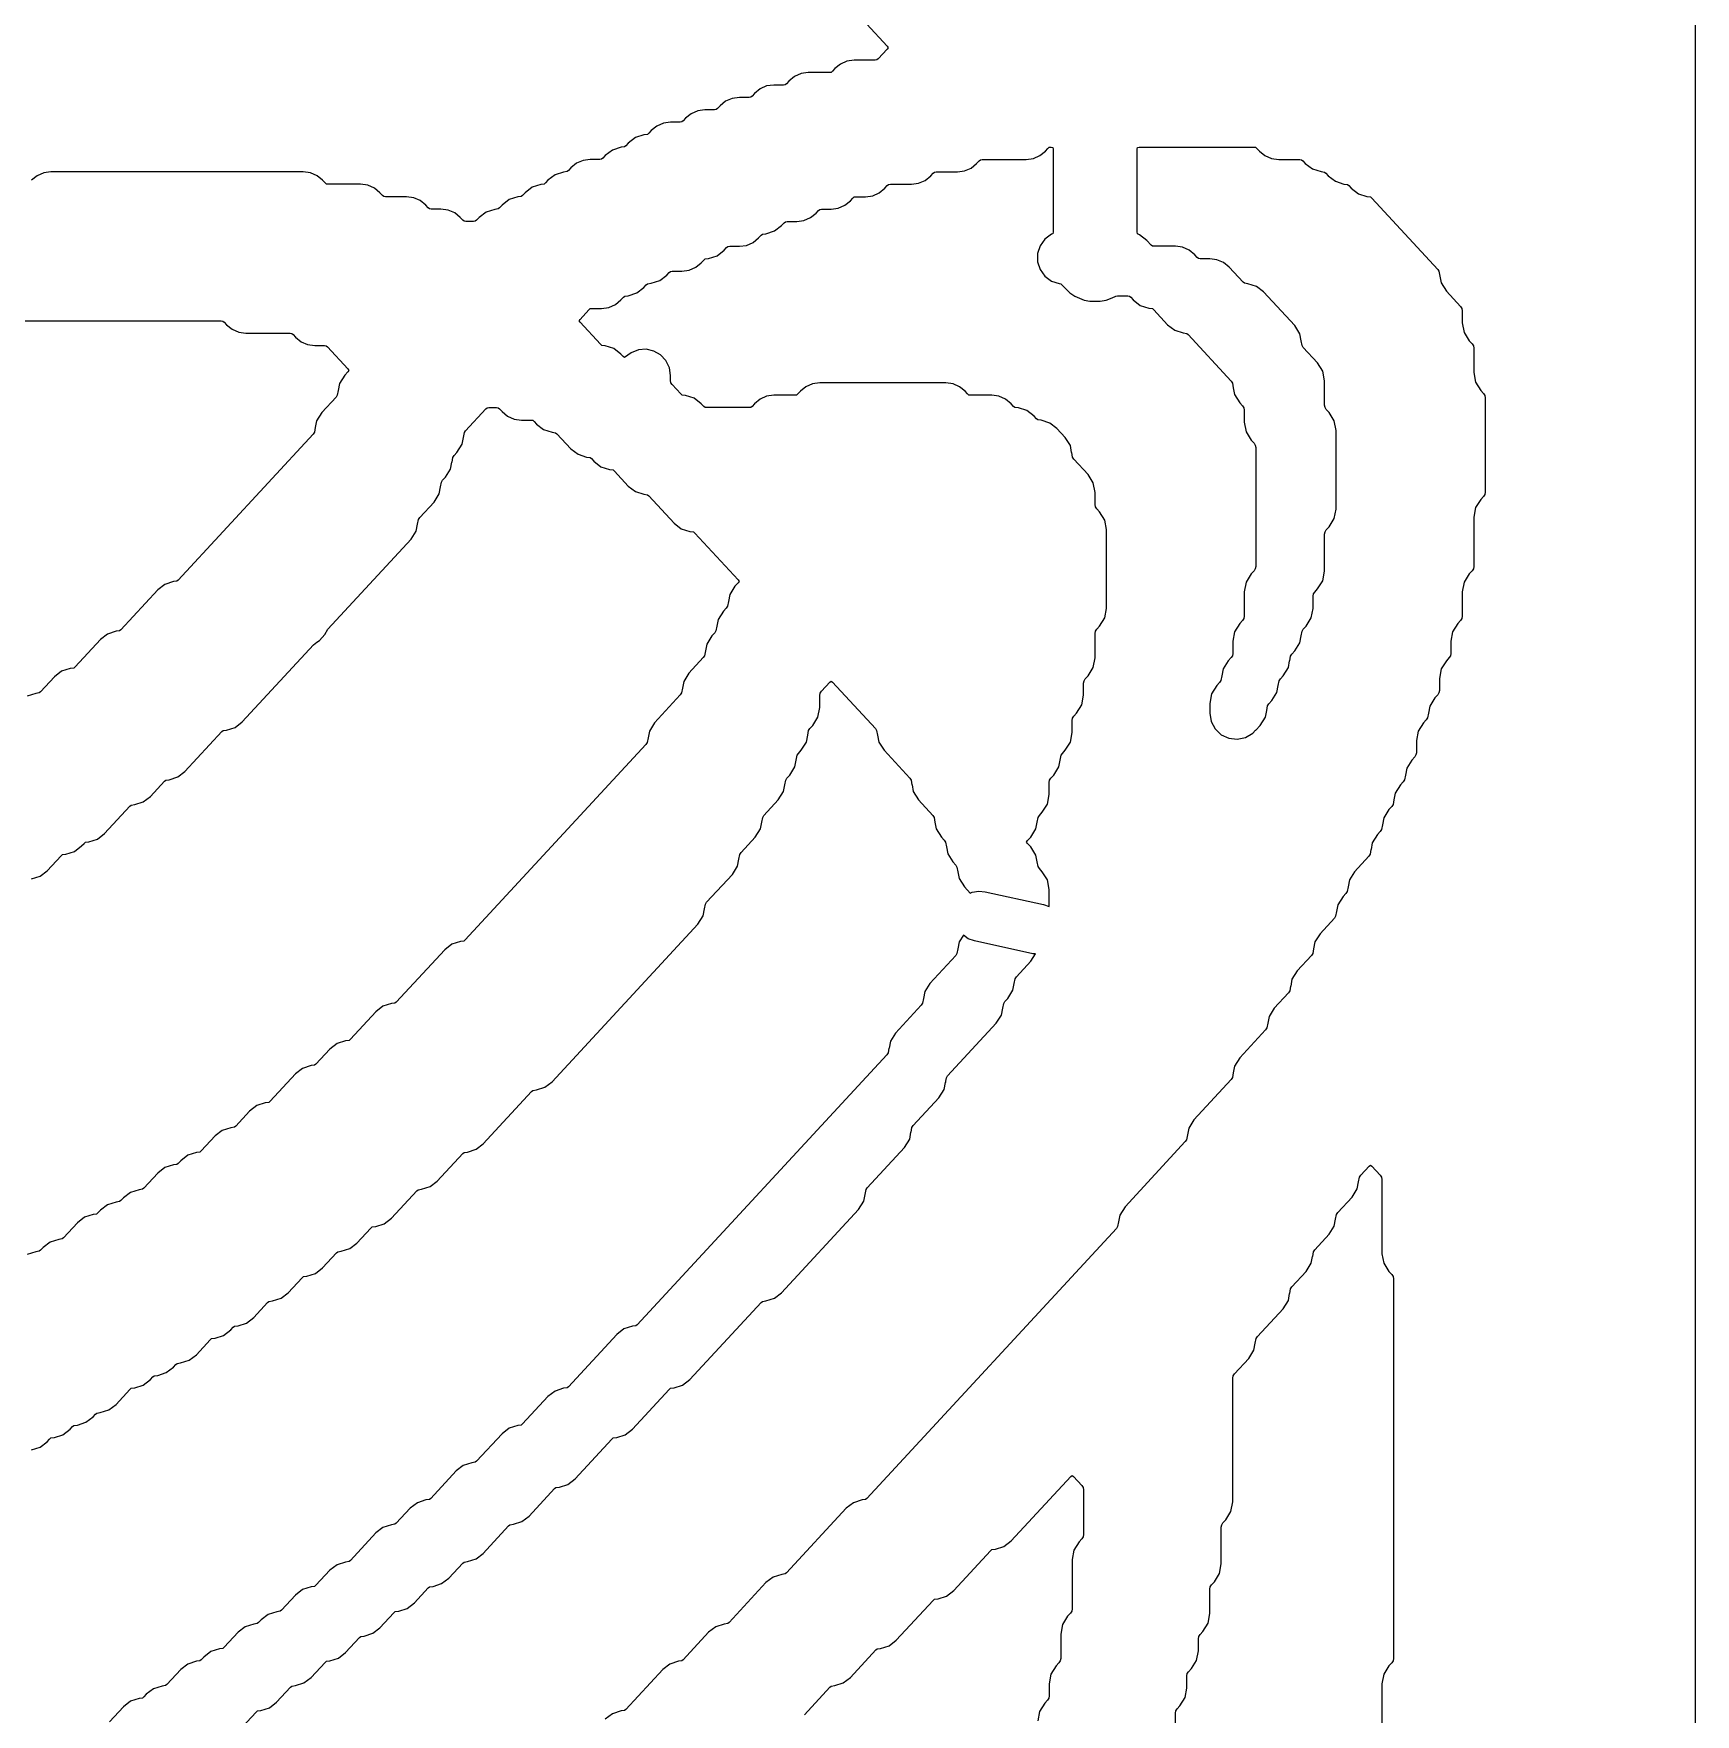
# Model space of a CAD drawing. Header units: millimetres. Extents: x 10 to 410, y 18 to 283.
# Drawn here: x 41.63 to 73.27, y 215.44 to 247.44 of the extents above; entities that cross this region are included whole.
import ezdxf

# ---------------------------------------------------------------- set-up
doc = ezdxf.new("R2010")
doc.units = ezdxf.units.MM
doc.layers.add('CUT', color=1, linetype='Continuous')

msp = doc.modelspace()

# ---------------------------------------------------------------- linework, layer by layer
at = {"layer": 'CUT'}
msp.add_lwpolyline([(31.134, 280), (31.134, 283), (23.134, 283), (23.134, 280), (10, 280), (10, 160), (23.134, 160), (23.134, 157), (31.134, 157), (31.134, 160), (52.134, 160), (52.134, 157), (60.134, 157), (60.134, 160), (73.2679, 160), (73.2679, 280), (60.134, 280), (60.134, 283), (52.134, 283), (52.134, 280)], close=True, dxfattribs=at)
for points in [[(57.495, 247.6203), (57.8832, 247.2004), (57.9018, 247.173), (57.8832, 247.1455), (57.7134, 246.962), (57.6881, 246.9412), (57.6557, 246.9367), (57.2534, 246.9367), (57.1177, 246.9179), (56.9922, 246.863), (56.8863, 246.7761), (56.8396, 246.7257), (56.8143, 246.7049), (56.7819, 246.7004), (56.3796, 246.7004), (56.2439, 246.6817), (56.1184, 246.6268), (56.0125, 246.5398), (55.9658, 246.4894), (55.9405, 246.4686), (55.9081, 246.4641), (55.7243, 246.4641), (55.5885, 246.4454), (55.463, 246.3905), (55.3571, 246.3036), (55.3105, 246.2531), (55.2852, 246.2323), (55.2527, 246.2278), (55.0689, 246.2278), (54.9332, 246.2091), (54.8077, 246.1542), (54.7018, 246.0673), (54.6551, 246.0168), (54.6298, 245.996), (54.5974, 245.9916), (54.4136, 245.9916), (54.2778, 245.9728), (54.1523, 245.9179), (54.0464, 245.831), (53.9998, 245.7805), (53.9745, 245.7598), (53.942, 245.7553), (53.7582, 245.7553), (53.6225, 245.7365), (53.497, 245.6816), (53.3911, 245.5947), (53.3444, 245.5443), (53.3191, 245.5235), (53.2528, 245.5143), (53.09, 245.4623), (52.9542, 245.3584), (52.9075, 245.308), (52.8822, 245.2872), (52.8159, 245.278), (52.6531, 245.226), (52.5173, 245.1222), (52.4706, 245.0717), (52.4453, 245.0509), (52.4129, 245.0464), (52.2291, 245.0464), (52.0933, 245.0276), (51.9678, 244.9727), (51.8619, 244.8858), (51.8153, 244.8354), (51.79, 244.8146), (51.7237, 244.8054), (51.5608, 244.7534), (51.425, 244.6496), (51.3784, 244.5991), (51.3531, 244.5783), (51.2868, 244.5692), (51.1239, 244.5171), (50.9881, 244.4133), (50.9415, 244.3628), (50.9162, 244.342), (50.8499, 244.3329), (50.687, 244.2809), (50.5512, 244.177), (50.5046, 244.1265), (50.4793, 244.1058), (50.413, 244.0966), (50.2501, 244.0446), (50.1143, 243.9407), (50.0677, 243.8902), (50.0424, 243.8695), (50.0099, 243.865), (49.8603, 243.865), (49.8278, 243.8695), (49.8025, 243.8902), (49.7559, 243.9407), (49.65, 244.0276), (49.5244, 244.0825), (49.3887, 244.1013), (49.2049, 244.1013), (49.1725, 244.1058), (49.1472, 244.1265), (49.1005, 244.177), (48.9946, 244.2639), (48.8691, 244.3188), (48.7334, 244.3376), (48.3311, 244.3376), (48.2987, 244.342), (48.2734, 244.3628), (48.2267, 244.4133), (48.1208, 244.5002), (47.9953, 244.5551), (47.8596, 244.5738), (47.2389, 244.5738), (47.2064, 244.5783), (47.1811, 244.5991), (47.1345, 244.6496), (47.0286, 244.7365), (46.903, 244.7914), (46.7673, 244.8101), (41.9619, 244.8101), (41.8262, 244.7914), (41.7007, 244.7365), (41.5947, 244.6496)], [(41.593, 220.4773), (41.7558, 220.5293), (41.8916, 220.6331), (41.9383, 220.6836), (41.9636, 220.7044), (42.0299, 220.7135), (42.1927, 220.7656), (42.3285, 220.8694), (42.3752, 220.9199), (42.4005, 220.9407), (42.4668, 220.9498), (42.6296, 221.0018), (42.7654, 221.1057), (42.8121, 221.1562), (42.8374, 221.1769), (42.9037, 221.1861), (43.0665, 221.2381), (43.2023, 221.342), (43.4674, 221.6287), (43.4928, 221.6495), (43.559, 221.6587), (43.7219, 221.7107), (43.8577, 221.8145), (43.9043, 221.865), (43.9297, 221.8858), (43.9959, 221.895), (44.1588, 221.947), (44.2946, 222.0508), (44.3412, 222.1013), (44.3666, 222.1221), (44.4328, 222.1313), (44.5957, 222.1833), (44.7315, 222.2871), (44.9966, 222.5739), (45.0219, 222.5947), (45.0882, 222.6038), (45.251, 222.6559), (45.3868, 222.7597), (45.4335, 222.8102), (45.4588, 222.831), (45.5251, 222.8401), (45.6879, 222.8921), (45.8237, 222.996), (46.0888, 223.2827), (46.1142, 223.3035), (46.1804, 223.3127), (46.3433, 223.3647), (46.4791, 223.4686), (46.7442, 223.7553), (46.7695, 223.7761), (46.8358, 223.7853), (46.9986, 223.8373), (47.1344, 223.9411), (47.3995, 224.2279), (47.4249, 224.2487), (47.4911, 224.2578), (47.654, 224.3099), (47.7898, 224.4137), (48.0549, 224.7005), (48.0802, 224.7213), (48.1465, 224.7304), (48.3093, 224.7824), (48.4451, 224.8863), (48.9287, 225.4093), (48.954, 225.4301), (49.0203, 225.4393), (49.1831, 225.4913), (49.3189, 225.5951), (49.8025, 226.1182), (49.8278, 226.139), (49.8941, 226.1481), (50.0569, 226.2002), (50.1927, 226.304), (51.1132, 227.2996), (51.1385, 227.3204), (51.2048, 227.3296), (51.3676, 227.3816), (51.5034, 227.4854), (54.2805, 230.4892), (54.3789, 230.6464), (54.4035, 230.7767), (54.4046, 230.7765), (54.4215, 230.866), (54.4451, 230.9035), (54.9358, 231.4343), (55.0343, 231.5915), (55.0589, 231.7218), (55.06, 231.7216), (55.0769, 231.8111), (55.1004, 231.8487), (55.3727, 232.1432), (55.4712, 232.3004), (55.4958, 232.4307), (55.4969, 232.4305), (55.5138, 232.52), (55.5373, 232.5576), (55.8096, 232.8521), (55.9081, 233.0092), (55.9327, 233.1395), (55.9338, 233.1393), (55.9507, 233.2288), (55.9742, 233.2664), (56.0281, 233.3246), (56.1265, 233.4818), (56.1511, 233.6121), (56.1523, 233.6119), (56.1691, 233.7014), (56.1927, 233.739), (56.2465, 233.7972), (56.345, 233.9544), (56.3696, 234.0847), (56.3707, 234.0845), (56.3876, 234.174), (56.4111, 234.2116), (56.465, 234.2698), (56.5634, 234.427), (56.5978, 234.6092), (56.5978, 234.8393), (56.606, 234.8829), (56.6296, 234.9204), (56.7882, 235.092), (56.8163, 235.1138), (56.8443, 235.092), (57.6583, 234.2116), (57.6819, 234.174), (57.6988, 234.0845), (57.6999, 234.0847), (57.7245, 233.9544), (57.8229, 233.7972), (58.3137, 233.2664), (58.3372, 233.2288), (58.3541, 233.1393), (58.3552, 233.1395), (58.3798, 233.0092), (58.4783, 232.8521), (58.7506, 232.5576), (58.7741, 232.52), (58.791, 232.4305), (58.7921, 232.4307), (58.8167, 232.3004), (58.9152, 232.1432), (58.969, 232.085), (58.9926, 232.0474), (59.0095, 231.9579), (59.0106, 231.9581), (59.0352, 231.8278), (59.1336, 231.6706), (59.1875, 231.6124), (59.211, 231.5748), (59.2279, 231.4853), (59.229, 231.4855), (59.2536, 231.3552), (59.3521, 231.1981), (59.465, 231.076), (59.5023, 231.0935), (59.6257, 231.1156), (59.7505, 231.105), (60.8592, 230.8623), (60.9659, 230.8238), (60.9668, 230.8286), (60.9668, 231.1461), (60.9324, 231.3283), (60.834, 231.4855), (60.7801, 231.5437), (60.7566, 231.5813), (60.7397, 231.6708), (60.7386, 231.6706), (60.714, 231.8009), (60.6155, 231.9581), (60.5553, 232.0232), (60.5367, 232.0506), (60.5553, 232.0781), (60.6155, 232.1432), (60.714, 232.3004), (60.7386, 232.4307), (60.7397, 232.4305), (60.7566, 232.52), (60.7801, 232.5576), (60.834, 232.6158), (60.9324, 232.773), (60.9668, 232.9552), (60.9668, 233.1853), (60.9751, 233.2288), (60.9986, 233.2664), (61.0524, 233.3246), (61.1509, 233.4818), (61.1755, 233.6121), (61.1766, 233.6119), (61.1935, 233.7014), (61.217, 233.739), (61.2709, 233.7972), (61.3693, 233.9544), (61.4037, 234.1366), (61.4037, 234.3667), (61.412, 234.4103), (61.4355, 234.4478), (61.4893, 234.5061), (61.5878, 234.6633), (61.6222, 234.8455), (61.6222, 235.0756), (61.6304, 235.1191), (61.6539, 235.1567), (61.7078, 235.2149), (61.8062, 235.3721), (61.8406, 235.5544), (61.8406, 236.0207), (61.8489, 236.0643), (61.8724, 236.1019), (61.9262, 236.1601), (62.0247, 236.3173), (62.0591, 236.4995), (62.0591, 237.9984), (62.0247, 238.1806), (61.9262, 238.3378), (61.8724, 238.396), (61.8489, 238.4336), (61.8406, 238.4772), (61.8406, 238.7072), (61.8062, 238.8895), (61.7078, 239.0467), (61.4355, 239.3412), (61.412, 239.3787), (61.3951, 239.4683), (61.3939, 239.468), (61.3693, 239.5983), (61.2709, 239.7555), (61.1153, 239.9239), (60.9795, 240.0277), (60.8166, 240.0797), (60.7503, 240.0889), (60.725, 240.1097), (60.6784, 240.1601), (60.5426, 240.264), (60.3797, 240.316), (60.3134, 240.3252), (60.2881, 240.3459), (60.2415, 240.3964), (60.1356, 240.4833), (60.0101, 240.5382), (59.8743, 240.557), (59.4721, 240.557), (59.4396, 240.5614), (59.4143, 240.5822), (59.3677, 240.6327), (59.2618, 240.7196), (59.1363, 240.7745), (59.0005, 240.7932), (56.5981, 240.7932), (56.4624, 240.7745), (56.3368, 240.7196), (56.2309, 240.6327), (56.1843, 240.5822), (56.159, 240.5614), (56.1265, 240.557), (55.7243, 240.557), (55.5885, 240.5382), (55.463, 240.4833), (55.3571, 240.3964), (55.3105, 240.3459), (55.2852, 240.3252), (55.2527, 240.3207), (54.4477, 240.3207), (54.4153, 240.3252), (54.39, 240.3459), (54.3433, 240.3964), (54.2075, 240.5003), (54.0447, 240.5523), (53.9784, 240.5614), (53.9531, 240.5822), (53.7897, 240.7589), (53.7662, 240.7965), (53.758, 240.84), (53.758, 240.9336), (53.7357, 241.0811), (53.671, 241.2155), (53.5695, 241.3247), (53.4402, 241.3992), (53.2948, 241.4322), (53.1461, 241.4209), (53.0073, 241.3662), (52.9474, 241.3183), (52.9449, 241.3215), (52.8842, 241.2744), (52.8561, 241.2962), (52.8141, 241.3416), (52.6783, 241.4454), (52.5155, 241.4974), (52.4492, 241.5066), (52.4239, 241.5274), (52.0357, 241.9472), (52.0171, 241.9747), (52.0357, 242.0021), (52.2055, 242.1857), (52.2308, 242.2065), (52.2632, 242.211), (52.447, 242.211), (52.5827, 242.2297), (52.7083, 242.2846), (52.8142, 242.3715), (52.8608, 242.422), (52.8861, 242.4428), (52.9524, 242.4519), (53.1152, 242.504), (53.251, 242.6078), (53.2977, 242.6583), (53.323, 242.6791), (53.3893, 242.6882), (53.5521, 242.7402), (53.6879, 242.8441), (53.7346, 242.8946), (53.7599, 242.9153), (53.7924, 242.9198), (53.9762, 242.9198), (54.1119, 242.9386), (54.2374, 242.9935), (54.3433, 243.0804), (54.39, 243.1308), (54.4153, 243.1516), (54.4816, 243.1608), (54.6444, 243.2128), (54.7802, 243.3167), (54.8269, 243.3671), (54.8522, 243.3879), (54.8846, 243.3924), (55.0684, 243.3924), (55.2041, 243.4112), (55.3297, 243.4661), (55.4356, 243.553), (55.4822, 243.6034), (55.5075, 243.6242), (55.5738, 243.6334), (55.7366, 243.6854), (55.8724, 243.7892), (55.9191, 243.8397), (55.9444, 243.8605), (55.9769, 243.865), (56.1607, 243.865), (56.2964, 243.8837), (56.4219, 243.9386), (56.5278, 244.0256), (56.5745, 244.076), (56.5998, 244.0968), (56.6322, 244.1013), (56.816, 244.1013), (56.9518, 244.12), (57.0773, 244.1749), (57.1832, 244.2618), (57.2298, 244.3123), (57.2551, 244.3331), (57.2876, 244.3376), (57.4714, 244.3376), (57.6071, 244.3563), (57.7326, 244.4112), (57.8385, 244.4981), (57.8852, 244.5486), (57.9105, 244.5694), (57.9429, 244.5738), (58.3452, 244.5738), (58.4809, 244.5926), (58.6064, 244.6475), (58.7123, 244.7344), (58.759, 244.7849), (58.7843, 244.8056), (58.8167, 244.8101), (59.219, 244.8101), (59.3547, 244.8289), (59.4802, 244.8838), (59.5861, 244.9707), (59.6328, 245.0211), (59.6581, 245.0419), (59.6905, 245.0464), (60.5297, 245.0464), (60.6654, 245.0652), (60.7909, 245.1201), (60.8968, 245.207), (60.9435, 245.2574), (60.9688, 245.2782), (61.0012, 245.2827), (61.0014, 245.2827), (61.0354, 245.2773), (61.0407, 245.2433), (61.0407, 243.668), (61.0352, 243.6328), (61.0131, 243.6215), (60.8868, 243.5299), (60.795, 243.4037), (60.7465, 243.2554), (60.746, 243.0994), (60.7937, 242.9508), (60.8848, 242.8242), (61.0106, 242.7318), (61.1587, 242.6827), (61.1912, 242.6773), (61.2173, 242.6495), (61.2198, 242.6457), (61.3578, 242.5078), (61.4519, 242.4448), (61.6321, 242.3702), (61.7432, 242.3481), (61.9383, 242.3481), (62.0493, 242.3702), (62.1675, 242.4095), (62.2359, 242.4422), (62.2701, 242.4473), (62.4616, 242.4473), (62.494, 242.4428), (62.5193, 242.422), (62.566, 242.3715), (62.7018, 242.2677), (62.8647, 242.2156), (62.9309, 242.2065), (62.9562, 242.1857), (63.2214, 241.8989), (63.3572, 241.7951), (63.52, 241.7431), (63.5863, 241.7339), (63.6116, 241.7131), (64.4303, 240.8276), (64.4538, 240.79), (64.4707, 240.7005), (64.4718, 240.7007), (64.4964, 240.5704), (64.5949, 240.4133), (64.6487, 240.355), (64.6723, 240.3175), (64.6805, 240.2739), (64.6805, 240.0438), (64.7149, 239.8616), (64.8134, 239.7044), (64.8672, 239.6462), (64.8907, 239.6086), (64.8989, 239.565), (64.8989, 237.2957), (64.8907, 237.2522), (64.8672, 237.2146), (64.8134, 237.1564), (64.7149, 236.9992), (64.6805, 236.8169), (64.6805, 236.3506), (64.6723, 236.307), (64.6487, 236.2695), (64.5949, 236.2112), (64.4964, 236.054), (64.462, 235.8718), (64.462, 235.6417), (64.4538, 235.5982), (64.4303, 235.5606), (64.3765, 235.5024), (64.278, 235.3452), (64.2534, 235.2149), (64.2523, 235.2151), (64.2354, 235.1256), (64.2118, 235.088), (64.158, 235.0298), (64.0595, 234.8726), (64.0251, 234.6904), (64.0251, 234.506), (64.051, 234.3474), (64.1257, 234.2052), (64.2418, 234.0941), (64.387, 234.0255), (64.5466, 234.0065), (64.7039, 234.0391), (64.8428, 234.1199), (64.8958, 234.1801), (64.8989, 234.1772), (64.9845, 234.2698), (65.083, 234.427), (65.1076, 234.5573), (65.1087, 234.5571), (65.1256, 234.6466), (65.1491, 234.6841), (65.203, 234.7424), (65.3014, 234.8995), (65.326, 235.0298), (65.3272, 235.0296), (65.3441, 235.1191), (65.3676, 235.1567), (65.4214, 235.2149), (65.5199, 235.3721), (65.5445, 235.5024), (65.5456, 235.5022), (65.5625, 235.5917), (65.586, 235.6293), (65.6399, 235.6875), (65.7383, 235.8447), (65.7629, 235.975), (65.7641, 235.9748), (65.781, 236.0643), (65.8045, 236.1019), (65.8583, 236.1601), (65.9568, 236.3173), (65.9912, 236.4995), (65.9912, 236.7296), (65.9994, 236.7732), (66.0229, 236.8107), (66.0768, 236.8689), (66.1752, 237.0261), (66.2096, 237.2084), (66.2096, 237.911), (66.2179, 237.9546), (66.2414, 237.9922), (66.2952, 238.0504), (66.3937, 238.2076), (66.4281, 238.3898), (66.4281, 239.8887), (66.3937, 240.0709), (66.2952, 240.2281), (66.2414, 240.2863), (66.2179, 240.3239), (66.2096, 240.3674), (66.2096, 240.8338), (66.1752, 241.0161), (66.0768, 241.1732), (65.8045, 241.4678), (65.781, 241.5053), (65.7641, 241.5948), (65.7629, 241.5946), (65.7383, 241.7249), (65.6399, 241.8821), (65.0474, 242.523), (64.9116, 242.6268), (64.7487, 242.6789), (64.6825, 242.688), (64.6571, 242.7088), (64.392, 242.9955), (64.2861, 243.0824), (64.1606, 243.1373), (64.0249, 243.1561), (63.8411, 243.1561), (63.8087, 243.1606), (63.7833, 243.1814), (63.7367, 243.2318), (63.6308, 243.3187), (63.5053, 243.3736), (63.3696, 243.3924), (62.9673, 243.3924), (62.9349, 243.3969), (62.9095, 243.4177), (62.8286, 243.5052), (62.6884, 243.6113), (62.6463, 243.6328), (62.6407, 243.668), (62.6407, 245.2433), (62.6461, 245.2773), (62.6801, 245.2827), (64.8645, 245.2827), (64.897, 245.2782), (64.9223, 245.2574), (64.9689, 245.207), (65.0748, 245.1201), (65.2004, 245.0652), (65.3361, 245.0464), (65.7383, 245.0464), (65.7708, 245.0419), (65.7961, 245.0211), (65.8428, 244.9707), (65.9786, 244.8668), (66.1414, 244.8148), (66.2077, 244.8056), (66.233, 244.7849), (66.2797, 244.7344), (66.4155, 244.6305), (66.5783, 244.5785), (66.6446, 244.5694), (66.6699, 244.5486), (66.7166, 244.4981), (66.8524, 244.3943), (67.0152, 244.3422), (67.0815, 244.3331), (67.1068, 244.3123), (68.3624, 242.9542), (68.3859, 242.9166), (68.4028, 242.8271), (68.404, 242.8273), (68.4285, 242.697), (68.527, 242.5398), (68.7993, 242.2453), (68.8228, 242.2078), (68.831, 242.1642), (68.831, 241.9341), (68.8654, 241.7519), (68.9639, 241.5947), (69.0177, 241.5365), (69.0413, 241.4989), (69.0495, 241.4553), (69.0495, 240.989), (69.0839, 240.8067), (69.1824, 240.6495), (69.2362, 240.5913), (69.2597, 240.5537), (69.2679, 240.5102), (69.2679, 238.7134), (69.2597, 238.6699), (69.2362, 238.6323), (69.1824, 238.5741), (69.0839, 238.4169), (69.0495, 238.2347), (69.0495, 237.2957), (69.0413, 237.2522), (69.0177, 237.2146), (68.9639, 237.1564), (68.8654, 236.9992), (68.831, 236.8169), (68.831, 236.3506), (68.8228, 236.307), (68.7993, 236.2695), (68.7455, 236.2112), (68.647, 236.054), (68.6126, 235.8718), (68.6126, 235.6417), (68.6044, 235.5982), (68.5808, 235.5606), (68.527, 235.5024), (68.4285, 235.3452), (68.3941, 235.1629), (68.3941, 234.9328), (68.3859, 234.8893), (68.3624, 234.8517), (68.3086, 234.7935), (68.2101, 234.6363), (68.1855, 234.506), (68.1844, 234.5062), (68.1675, 234.4167), (68.1439, 234.3792), (68.0901, 234.3209), (67.9916, 234.1638), (67.9572, 233.9815), (67.9572, 233.7514), (67.949, 233.7079), (67.9255, 233.6703), (67.8717, 233.6121), (67.7732, 233.4549), (67.7486, 233.3246), (67.7475, 233.3248), (67.7306, 233.2353), (67.707, 233.1977), (67.6532, 233.1395), (67.5547, 232.9823), (67.5302, 232.852), (67.529, 232.8522), (67.5121, 232.7627), (67.4886, 232.7251), (67.4348, 232.6669), (67.3363, 232.5097), (67.3117, 232.3794), (67.3106, 232.3797), (67.2937, 232.2901), (67.2701, 232.2526), (67.2163, 232.1943), (67.1178, 232.0372), (67.0933, 231.9069), (67.0921, 231.9071), (67.0752, 231.8176), (67.0517, 231.78), (66.7794, 231.4855), (66.6809, 231.3283), (66.6563, 231.198), (66.6552, 231.1982), (66.6383, 231.1087), (66.6148, 231.0711), (66.561, 231.0129), (66.4625, 230.8557), (66.4379, 230.7254), (66.4368, 230.7256), (66.4199, 230.6361), (66.3963, 230.5986), (66.1241, 230.304), (66.0256, 230.1469), (66.001, 230.0166), (65.9999, 230.0168), (65.983, 229.9273), (65.9594, 229.8897), (65.6872, 229.5952), (65.5887, 229.438), (65.5641, 229.3077), (65.563, 229.3079), (65.5461, 229.2184), (65.5225, 229.1808), (65.2503, 228.8863), (65.1518, 228.7292), (65.1272, 228.5989), (65.1261, 228.5991), (65.1092, 228.5095), (65.0856, 228.472), (64.5949, 227.9412), (64.4964, 227.784), (64.4718, 227.6537), (64.4707, 227.6539), (64.4538, 227.5644), (64.4303, 227.5268), (63.7211, 226.7597), (63.6226, 226.6026), (63.598, 226.4723), (63.5969, 226.4725), (63.58, 226.383), (63.5565, 226.3454), (62.4104, 225.1057), (62.3119, 224.9486), (62.2873, 224.8183), (62.2862, 224.8185), (62.2693, 224.729), (62.2458, 224.6914), (57.495, 219.5527), (57.4697, 219.5319), (57.4034, 219.5227), (57.2406, 219.4707), (57.1048, 219.3669), (55.9658, 218.135), (55.9405, 218.1142), (55.8742, 218.105), (55.7114, 218.053), (55.5756, 217.9492), (54.8736, 217.1898), (54.8483, 217.169), (54.782, 217.1599), (54.6192, 217.1079), (54.4834, 217.004), (53.9998, 216.481), (53.9745, 216.4602), (53.9082, 216.451), (53.7453, 216.399), (53.6096, 216.2952), (52.9075, 215.5358), (52.8822, 215.515), (52.8159, 215.5059), (52.6531, 215.4538), (52.5173, 215.35)], [(40.9038, 241.9747), (45.204, 241.9747), (45.2364, 241.9702), (45.2618, 241.9494), (45.3084, 241.899), (45.4143, 241.8121), (45.5398, 241.7572), (45.6755, 241.7384), (46.5147, 241.7384), (46.5471, 241.7339), (46.5725, 241.7131), (46.6191, 241.6627), (46.725, 241.5758), (46.8505, 241.5209), (46.9862, 241.5021), (47.17, 241.5021), (47.2025, 241.4976), (47.2278, 241.4768), (47.616, 241.057), (47.6346, 241.0295), (47.616, 241.0021), (47.5558, 240.937), (47.4573, 240.7798), (47.4327, 240.6495), (47.4316, 240.6497), (47.4147, 240.5602), (47.3912, 240.5226), (47.1189, 240.2281), (47.0204, 240.0709), (46.9958, 239.9406), (46.9947, 239.9408), (46.9778, 239.8513), (46.9543, 239.8138), (44.388, 237.0379), (44.3626, 237.0171), (44.2964, 237.008), (44.1335, 236.956), (43.9977, 236.8521), (43.2957, 236.0928), (43.2704, 236.072), (43.2041, 236.0628), (43.0413, 236.0108), (42.9055, 235.907), (42.4219, 235.3839), (42.3966, 235.3631), (42.3303, 235.354), (42.1675, 235.3019), (42.0317, 235.1981), (41.7666, 234.9113), (41.7412, 234.8906), (41.675, 234.8814), (41.5121, 234.8294)], [(41.593, 231.3464), (41.7558, 231.3985), (41.8916, 231.5023), (42.1567, 231.7891), (42.1821, 231.8099), (42.2483, 231.819), (42.4112, 231.871), (42.547, 231.9749), (42.5936, 232.0254), (42.619, 232.0461), (42.6852, 232.0553), (42.8481, 232.1073), (42.9839, 232.2112), (43.4674, 232.7342), (43.4928, 232.755), (43.559, 232.7642), (43.7219, 232.8162), (43.8577, 232.92), (44.1228, 233.2068), (44.1481, 233.2276), (44.2144, 233.2367), (44.3772, 233.2888), (44.513, 233.3926), (45.215, 234.1519), (45.2404, 234.1727), (45.3066, 234.1819), (45.4695, 234.2339), (45.6053, 234.3378), (46.9626, 235.806), (47.026, 235.858), (47.0775, 235.8904), (47.1746, 236.0035), (47.2362, 236.1019), (48.8192, 237.8141), (48.9177, 237.9713), (48.9423, 238.1016), (48.9434, 238.1014), (48.9603, 238.1909), (48.9838, 238.2284), (49.2561, 238.523), (49.3546, 238.6801), (49.3792, 238.8104), (49.3803, 238.8102), (49.3972, 238.8997), (49.4207, 238.9373), (49.4746, 238.9955), (49.573, 239.1527), (49.5976, 239.283), (49.5987, 239.2828), (49.6156, 239.3723), (49.6392, 239.4099), (49.693, 239.4681), (49.7915, 239.6253), (49.8161, 239.7556), (49.8172, 239.7554), (49.8341, 239.8449), (49.8576, 239.8824), (50.2394, 240.2954), (50.2647, 240.3162), (50.2972, 240.3207), (50.4468, 240.3207), (50.4793, 240.3162), (50.5046, 240.2954), (50.5512, 240.245), (50.6571, 240.1581), (50.7826, 240.1032), (50.9184, 240.0844), (51.1022, 240.0844), (51.1346, 240.0799), (51.1599, 240.0591), (51.2066, 240.0086), (51.3424, 239.9048), (51.5052, 239.8528), (51.5715, 239.8436), (51.5968, 239.8228), (51.8619, 239.5361), (51.9977, 239.4322), (52.1606, 239.3802), (52.2269, 239.371), (52.2522, 239.3503), (52.2988, 239.2998), (52.4346, 239.1959), (52.5975, 239.1439), (52.6638, 239.1348), (52.6891, 239.114), (52.9542, 238.8272), (53.09, 238.7234), (53.2528, 238.6713), (53.3191, 238.6622), (53.3444, 238.6414), (53.828, 238.1183), (53.9638, 238.0145), (54.1266, 237.9625), (54.1929, 237.9533), (54.2182, 237.9325), (55.0433, 237.0401), (55.062, 237.0127), (55.0433, 236.9852), (54.9831, 236.9201), (54.8846, 236.7629), (54.86, 236.6326), (54.8589, 236.6328), (54.842, 236.5433), (54.8185, 236.5057), (54.7646, 236.4475), (54.6662, 236.2903), (54.6416, 236.16), (54.6404, 236.1602), (54.6236, 236.0707), (54.6, 236.0332), (54.5462, 235.9749), (54.4477, 235.8178), (54.4231, 235.6875), (54.422, 235.6877), (54.4051, 235.5982), (54.3816, 235.5606), (54.1093, 235.2661), (54.0108, 235.1089), (53.9862, 234.9786), (53.9851, 234.9788), (53.9682, 234.8893), (53.9447, 234.8517), (53.4539, 234.3209), (53.3555, 234.1638), (53.3309, 234.0334), (53.3297, 234.0337), (53.3128, 233.9441), (53.2893, 233.9066), (49.8492, 230.1856), (49.8239, 230.1648), (49.7576, 230.1557), (49.5948, 230.1036), (49.459, 229.9998), (48.5385, 229.0042), (48.5132, 228.9834), (48.4469, 228.9742), (48.2841, 228.9222), (48.1483, 228.8184), (47.6647, 228.2953), (47.6394, 228.2745), (47.5731, 228.2654), (47.4103, 228.2133), (47.2745, 228.1095), (47.0094, 227.8227), (46.984, 227.802), (46.9178, 227.7928), (46.7549, 227.7408), (46.6191, 227.6369), (46.1356, 227.1139), (46.1102, 227.0931), (46.044, 227.0839), (45.8811, 227.0319), (45.7453, 226.9281), (45.4802, 226.6413), (45.4549, 226.6205), (45.3886, 226.6114), (45.2258, 226.5593), (45.09, 226.4555), (44.8249, 226.1687), (44.7995, 226.1479), (44.7333, 226.1388), (44.5704, 226.0868), (44.4346, 225.9829), (44.388, 225.9324), (44.3626, 225.9117), (44.2964, 225.9025), (44.1335, 225.8505), (43.9977, 225.7466), (43.7326, 225.4599), (43.7073, 225.4391), (43.641, 225.4299), (43.4782, 225.3779), (43.3424, 225.2741), (43.2957, 225.2236), (43.2704, 225.2028), (43.2041, 225.1936), (43.0413, 225.1416), (42.9055, 225.0378), (42.8588, 224.9873), (42.8335, 224.9665), (42.7672, 224.9573), (42.6044, 224.9053), (42.4686, 224.8015), (42.2035, 224.5147), (42.1781, 224.4939), (42.1119, 224.4848), (41.949, 224.4328), (41.8132, 224.3289), (41.7666, 224.2784), (41.7412, 224.2577), (41.675, 224.2485), (41.5121, 224.1965)], [(45.6053, 215.1985), (45.8704, 215.4853), (45.8957, 215.5061), (45.962, 215.5152), (46.1248, 215.5672), (46.2606, 215.6711), (46.5257, 215.9579), (46.5511, 215.9786), (46.6173, 215.9878), (46.7802, 216.0398), (46.916, 216.1437), (47.1811, 216.4304), (47.2064, 216.4512), (47.2727, 216.4604), (47.4355, 216.5124), (47.5713, 216.6162), (47.8364, 216.903), (47.8618, 216.9238), (47.928, 216.9329), (48.0909, 216.985), (48.2267, 217.0888), (48.4918, 217.3756), (48.5171, 217.3964), (48.5834, 217.4055), (48.7462, 217.4575), (48.882, 217.5614), (49.1472, 217.8481), (49.1725, 217.8689), (49.2387, 217.8781), (49.4016, 217.9301), (49.5374, 218.034), (49.8025, 218.3207), (49.8278, 218.3415), (49.8941, 218.3507), (50.0569, 218.4027), (50.1927, 218.5065), (50.6763, 219.0296), (50.7016, 219.0504), (50.7679, 219.0595), (50.9307, 219.1116), (51.0665, 219.2154), (51.5501, 219.7384), (51.5754, 219.7592), (51.6417, 219.7684), (51.8045, 219.8204), (51.9403, 219.9243), (52.6424, 220.6836), (52.6677, 220.7044), (52.734, 220.7135), (52.8968, 220.7656), (53.0326, 220.8694), (53.7346, 221.6287), (53.7599, 221.6495), (53.8262, 221.6587), (53.989, 221.7107), (54.1248, 221.8145), (55.4822, 223.2827), (55.5075, 223.3035), (55.5738, 223.3127), (55.7366, 223.3647), (55.8724, 223.4686), (57.3388, 225.0546), (57.4372, 225.2118), (57.4618, 225.3421), (57.463, 225.3419), (57.4798, 225.4314), (57.5034, 225.4689), (58.2126, 226.236), (58.311, 226.3932), (58.3356, 226.5235), (58.3368, 226.5233), (58.3537, 226.6128), (58.3772, 226.6504), (58.8679, 227.1812), (58.9664, 227.3384), (58.991, 227.4687), (58.9921, 227.4684), (59.009, 227.558), (59.0325, 227.5955), (59.9602, 228.5989), (60.0586, 228.7561), (60.0832, 228.8864), (60.0844, 228.8862), (60.1013, 228.9757), (60.1248, 229.0132), (60.1786, 229.0715), (60.2771, 229.2287), (60.3017, 229.359), (60.3028, 229.3587), (60.3197, 229.4483), (60.3432, 229.4858), (60.6155, 229.7803), (60.7032, 229.9203), (60.654, 229.9245), (59.5453, 230.1672), (59.4274, 230.2097), (59.3338, 230.2749), (59.2536, 230.1469), (59.229, 230.0166), (59.2279, 230.0168), (59.211, 229.9273), (59.1875, 229.8897), (58.6967, 229.3589), (58.5983, 229.2017), (58.5737, 229.0714), (58.5726, 229.0716), (58.5557, 228.9821), (58.5321, 228.9446), (58.0414, 228.4138), (57.9429, 228.2566), (57.9183, 228.1263), (57.9172, 228.1265), (57.9003, 228.037), (57.8768, 227.9994), (53.126, 222.8607), (53.1007, 222.8399), (53.0344, 222.8308), (52.8715, 222.7787), (52.7358, 222.6749), (51.8153, 221.6793), (51.79, 221.6585), (51.7237, 221.6493), (51.5608, 221.5973), (51.425, 221.4935), (50.9415, 220.9704), (50.9162, 220.9496), (50.8499, 220.9405), (50.687, 220.8884), (50.5512, 220.7846), (50.0677, 220.2616), (50.0424, 220.2408), (49.9761, 220.2316), (49.8132, 220.1796), (49.6774, 220.0757), (49.1939, 219.5527), (49.1686, 219.5319), (49.1023, 219.5227), (48.9394, 219.4707), (48.8036, 219.3669), (48.5385, 219.0801), (48.5132, 219.0593), (48.4469, 219.0502), (48.2841, 218.9982), (48.1483, 218.8943), (47.6647, 218.3713), (47.6394, 218.3505), (47.5731, 218.3413), (47.4103, 218.2893), (47.2745, 218.1855), (47.0094, 217.8987), (46.984, 217.8779), (46.9178, 217.8687), (46.7549, 217.8167), (46.6191, 217.7129), (46.354, 217.4261), (46.3287, 217.4053), (46.2624, 217.3962), (46.0996, 217.3441), (45.9638, 217.2403), (45.9171, 217.1898), (45.8918, 217.169), (45.8255, 217.1599), (45.6627, 217.1079), (45.5269, 217.004), (45.2618, 216.7173), (45.2364, 216.6965), (45.1702, 216.6873), (45.0073, 216.6353), (44.8715, 216.5314), (44.8249, 216.481), (44.7995, 216.4602), (44.7333, 216.451), (44.5704, 216.399), (44.4346, 216.2952), (44.1695, 216.0084), (44.1442, 215.9876), (44.0779, 215.9784), (43.9151, 215.9264), (43.7793, 215.8226), (43.7326, 215.7721), (43.7073, 215.7513), (43.641, 215.7422), (43.4782, 215.6901), (43.3424, 215.5863), (43.0773, 215.2995)], [(63.3698, 215.2337), (63.3698, 215.4638), (63.378, 215.5073), (63.4015, 215.5449), (63.4554, 215.6031), (63.5538, 215.7603), (63.5882, 215.9426), (63.5882, 216.1726), (63.5965, 216.2162), (63.62, 216.2538), (63.6738, 216.312), (63.7723, 216.4692), (63.8067, 216.6514), (63.8067, 216.8815), (63.8149, 216.9251), (63.8384, 216.9626), (63.8923, 217.0208), (63.9907, 217.178), (64.0251, 217.3603), (64.0251, 217.8266), (64.0334, 217.8702), (64.0569, 217.9078), (64.1107, 217.966), (64.2092, 218.1232), (64.2436, 218.3054), (64.2436, 219.0081), (64.2518, 219.0516), (64.2753, 219.0892), (64.3292, 219.1474), (64.4276, 219.3046), (64.462, 219.4869), (64.462, 221.8435), (64.4703, 221.8871), (64.4938, 221.9246), (64.7661, 222.2192), (64.8645, 222.3763), (64.8891, 222.5066), (64.8903, 222.5064), (64.9072, 222.5959), (64.9307, 222.6335), (65.4214, 223.1643), (65.5199, 223.3215), (65.5445, 223.4518), (65.5456, 223.4516), (65.5625, 223.5411), (65.586, 223.5786), (65.8583, 223.8732), (65.9568, 224.0303), (65.9814, 224.1606), (65.9825, 224.1604), (65.9994, 224.2499), (66.0229, 224.2875), (66.2952, 224.582), (66.3937, 224.7392), (66.4183, 224.8695), (66.4194, 224.8693), (66.4363, 224.9588), (66.4598, 224.9964), (66.7321, 225.2909), (66.8306, 225.4481), (66.8552, 225.5784), (66.8563, 225.5782), (66.8732, 225.6677), (66.8967, 225.7052), (67.0554, 225.8768), (67.0834, 225.8986), (67.1115, 225.8768), (67.2701, 225.7052), (67.2937, 225.6677), (67.3019, 225.6241), (67.3019, 224.2126), (67.3363, 224.0303), (67.4348, 223.8732), (67.4886, 223.8149), (67.5121, 223.7774), (67.5203, 223.7338), (67.5203, 216.5025), (67.5121, 216.4589), (67.4886, 216.4214), (67.4348, 216.3631), (67.3363, 216.2059), (67.3019, 216.0237), (67.3019, 214.8485)], [(56.3093, 215.4348), (56.7929, 215.9579), (56.8182, 215.9786), (56.8845, 215.9878), (57.0473, 216.0398), (57.1831, 216.1437), (57.6667, 216.6667), (57.692, 216.6875), (57.7583, 216.6967), (57.9212, 216.7487), (58.0569, 216.8525), (58.759, 217.6119), (58.7843, 217.6326), (58.8506, 217.6418), (59.0134, 217.6938), (59.1492, 217.7977), (59.8512, 218.557), (59.8765, 218.5778), (59.9428, 218.587), (60.1057, 218.639), (60.2415, 218.7428), (61.3757, 219.9697), (61.4037, 219.9914), (61.4318, 219.9697), (61.5904, 219.7981), (61.614, 219.7605), (61.6222, 219.7169), (61.6222, 218.8653), (61.614, 218.8218), (61.5904, 218.7842), (61.5366, 218.726), (61.4381, 218.5688), (61.4037, 218.3866), (61.4037, 217.4476), (61.3955, 217.4041), (61.372, 217.3665), (61.3181, 217.3083), (61.2197, 217.1511), (61.1853, 216.9688), (61.1853, 216.5025), (61.1771, 216.4589), (61.1535, 216.4214), (61.0997, 216.3631), (61.0012, 216.2059), (60.9668, 216.0237), (60.9668, 215.7936), (60.9586, 215.7501), (60.9351, 215.7125), (60.8812, 215.6543), (60.7828, 215.4971), (60.7484, 215.3148)]]:
    msp.add_lwpolyline(points, dxfattribs=at)

doc.saveas('drawing.dxf')
